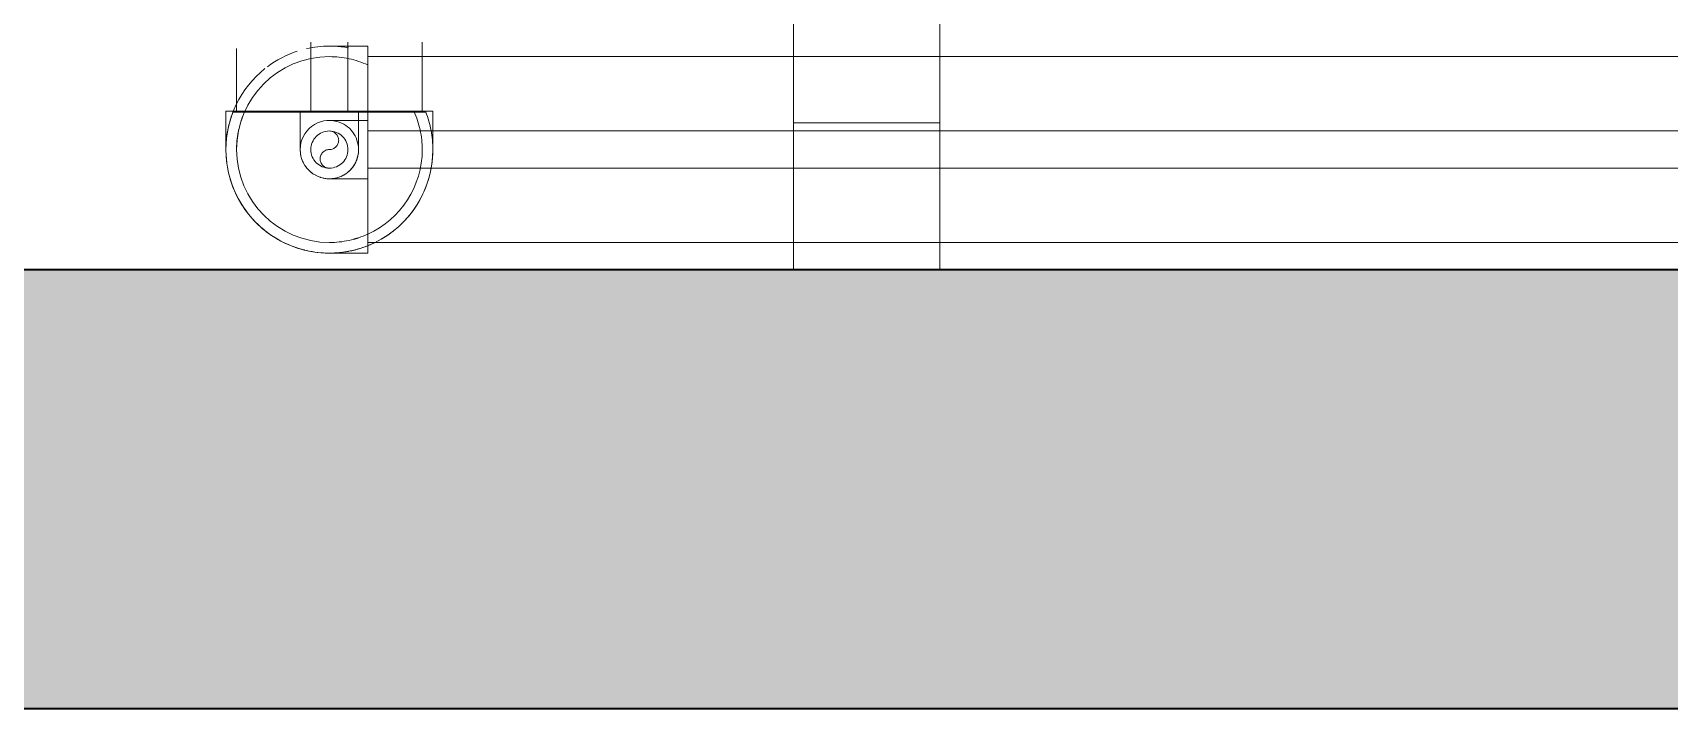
# Model space of a CAD drawing. Header units: metres. Extents: x 32 to 132, y -29 to 44.
# Drawn here: x 126.565 to 127.124, y -8.973 to -8.742 of the extents above; entities that cross this region are included whole.
import ezdxf

# ---------------------------------------------------------------- set-up
doc = ezdxf.new("R2010")
doc.units = ezdxf.units.M
doc.header["$LTSCALE"] = 100
doc.linetypes.add('HIDDEN JT', pattern=[0.0016, 0.001, -0.0006000000000000001])
doc.layers.add('A-DETL', color=7, linetype='Continuous', lineweight=9, true_color=0x00a600)
for name, color, linetype, lineweight in [('A-GENM', 7, 'Continuous', 18), ('A-WALL', 8, 'Continuous', 9), ('Arqui', 8, 'Continuous', 0), ('P-PIPE', 7, 'Continuous', 18)]:
    doc.layers.add(name, color=color, linetype=linetype, lineweight=lineweight)

# ---------------------------------------------------------------- blocks, each defined once
blk = doc.blocks.new('A$C4ed580ad')
at = {"layer": 'Arqui', "ltscale": 0.3}
h = blk.add_hatch(color=256, dxfattribs=at)
h.dxf.hatch_style = 1
h.paths.add_polyline_path([(47.83155542496365, 20.15124694991255), (26.54629033748506, 20.15135134981711), (26.54629033284391, 20.00134714836486), (47.8315554203225, 20.00124274834388)])
at = {"layer": 'Arqui'}
blk.add_lwpolyline([(47.83155542496365, 20.15124694991255), (26.54629033748506, 20.15135134981711), (26.54629033284391, 20.00134714836486), (47.8315554203225, 20.00124274834388)], close=True, dxfattribs=at)
blk = doc.blocks.new('PIE AMIGO - PIE AMIGO-2313743-NIVEL 04')
at = {"layer": 'A-GENM', "color": 253, "true_color": 0xaaaaaa}
for p, q in [((-0.2408575390966975, 0.02499999999999432), (-0.3115682172153515, 0.02499999999999432)), ((-0.3115682172153515, 0.02499999999999432), (-0.3115682172153515, -0.02499999999999432)), ((-0.2408575390966975, -0.02499999999999432), (-0.2408575390966975, 0.02499999999999432)), ((-0.2408575390966973, 0.025), (0.06999999999999905, 0.025)), ((0.1199999999999998, 0.02499999999999432), (0.06999999999999924, 0.02499999999999432)), ((0.06999999999999924, 0.02499999999999432), (0.06999999999999924, -0.02499999999999432)), ((0.1199999999999998, -0.02499999999999432), (0.1199999999999998, 0.02499999999999432)), ((-0.3115682172153515, -0.02499999999999432), (-0.2408575390966975, -0.02499999999999432)), ((0.06999999999999905, -0.025), (-0.2408575390966973, -0.025)), ((0.06999999999999924, -0.02499999999999432), (0.1199999999999998, -0.02499999999999432))]:
    blk.add_line(p, q, dxfattribs=at)
blk = doc.blocks.new('Elbow - Welded - REFRIGERACION-V75-NIVEL 04')
at = {"layer": 'A-DETL', "color": 11, "linetype": 'HIDDEN JT', "true_color": 0xff8080, "flags": 128}
for points in [[(76.18285163150696, -8.5233631162318), (76.18285163150696, -8.523498295437777), (76.18285163150696, -8.523653687149016), (76.18285163150696, -8.523829042771935), (76.18285163150696, -8.524024081774957)], [(76.20279460025696, -8.523879758460483), (76.20279460025696, -8.52369906117015), (76.20279460025696, -8.52353825520274), (76.20279460025696, -8.523397597813503)]]:
    blk.add_lwpolyline(points, dxfattribs=at)
at = {"layer": 'P-PIPE', "color": 11, "true_color": 0xff8080, "flags": 128}
for points in [[(76.18285163150696, -8.52298631136604), (76.18285163150696, -8.52299682715132), (76.18285163150696, -8.523028357684161), (76.18285163150696, -8.523080852522423), (76.18285163150696, -8.52315422768556), (76.18285163150696, -8.523248365788982), (76.18285163150696, -8.5233631162318), (76.18285163150696, -8.523498295437777), (76.18285163150696, -8.523653687149016), (76.18285163150696, -8.523829042771935), (76.18285163150696, -8.524024081774957), (76.18285163150696, -8.524238492137263), (76.18285163150696, -8.524471930848017), (76.18285163150696, -8.524724024455073), (76.18285163150696, -8.524994369662458), (76.18285163150696, -8.525282533975501), (76.18285163150696, -8.525588056392756), (76.18285163150696, -8.525910448143556), (76.18285163150696, -8.526249193469853), (76.18285163150696, -8.526603750451397), (76.18285163150696, -8.52697355187264), (76.18285163150696, -8.527358006130221), (76.18285163150696, -8.527756498179311), (76.18285163150696, -8.52816839051766), (76.18285163150696, -8.528593024205387), (76.18285163150696, -8.529029719919166), (76.18285163150696, -8.529477779039013), (76.18285163150696, -8.529936484765928), (76.18285163150696, -8.530405103268594), (76.18285163150696, -8.530882884857377), (76.18285163150696, -8.531369065183652), (76.18285163150696, -8.531862866462605), (76.18285163150696, -8.532363498717535), (76.18285163150696, -8.532870161043627), (76.18285163150696, -8.533382042889244), (76.18285163150696, -8.533898325352638), (76.18285163150696, -8.534418182491983), (76.18285163150696, -8.534940782646755), (76.18285163150696, -8.5354652897682), (76.18285163150696, -8.535990864756814), (76.18285163150696, -8.536132795741036)], [(76.20279460025696, -8.536132795741036), (76.20279460025696, -8.53560707658398), (76.20279460025696, -8.53508219846543), (76.20279460025696, -8.534559001078414), (76.20279460025696, -8.534038321427131), (76.20279460025696, -8.533520992487942), (76.20279460025696, -8.533007841876815), (76.20279460025696, -8.532499690525247), (76.20279460025696, -8.531997351367002), (76.20279460025696, -8.531501628037574), (76.20279460025696, -8.53101331358853), (76.20279460025696, -8.530533189218845), (76.20279460025696, -8.530062023025074), (76.20279460025696, -8.529600568772626), (76.20279460025696, -8.529149564689845), (76.20279460025696, -8.52870973228709), (76.20279460025696, -8.528281775202341), (76.20279460025696, -8.527866378075666), (76.20279460025696, -8.527464205453853), (76.20279460025696, -8.527075900727294), (76.20279460025696, -8.526702085100709), (76.20279460025696, -8.526343356599384), (76.20279460025696, -8.526000289112384), (76.20279460025696, -8.525673431474509), (76.20279460025696, -8.525363306588234), (76.20279460025696, -8.52507041058724), (76.20279460025696, -8.524795212042644), (76.20279460025696, -8.524538151213415), (76.20279460025696, -8.524299639342027), (76.20279460025696, -8.524080057996622), (76.20279460025696, -8.523879758460483), (76.20279460025696, -8.52369906117015), (76.20279460025696, -8.52353825520274), (76.20279460025696, -8.523397597813503), (76.20279460025696, -8.52327731402426), (76.20279460025696, -8.523177596263396), (76.20279460025696, -8.523098604058072), (76.20279460025696, -8.523040463778955), (76.20279460025696, -8.523003268438105), (76.20279460025696, -8.522987077540126)]]:
    blk.add_lwpolyline(points, dxfattribs=at)
at = {"layer": 'P-PIPE', "color": 11, "true_color": 0xff8080}
for radius, start, end in [(0.009971484375002133, 90, 194.9999999999958), (0.009971484375000728, 345.000000000007, 90)]:
    blk.add_arc((76.19282311588186, -8.522986311366031), radius, start, end, dxfattribs=at)
blk = doc.blocks.new('Elbow - Welded - REFRIGERACION-V74-NIVEL 04')
at = {"layer": 'A-DETL', "color": 11, "linetype": 'HIDDEN JT', "true_color": 0xff8080}
for p, q in [((76.20596960025688, -8.522986311366024), (76.20596960025688, -8.513014826991023)), ((76.20596960025688, -8.532957795741025), (76.20596960025688, -8.522986311366024))]:
    blk.add_line(p, q, dxfattribs=at)
at = {"layer": 'A-DETL', "color": 11, "linetype": 'HIDDEN JT', "true_color": 0xff8080, "flags": 128}
for points in [[(76.18443945502716, -8.517590797098327), (76.18459329469377, -8.517355987765102), (76.18482503056498, -8.51703138635366), (76.18506956166652, -8.516716311551914), (76.18532649680081, -8.516411267412353), (76.18543952340616, -8.516287482612245)], [(76.18611666081675, -8.515608570764819), (76.1861675207432, -8.51556111413029), (76.18646977320309, -8.515300900677884), (76.18678218965594, -8.515052982243112), (76.1871042703021, -8.514817755442587), (76.18743549988123, -8.514595596589)], [(76.18826310997386, -8.514120710042379), (76.18847871517646, -8.514010973870942), (76.18884110800418, -8.513844423491955), (76.18920987119505, -8.513692498183415), (76.18958441480663, -8.513555440993393), (76.18977758858446, -8.513493392461923)], [(76.19073669579439, -8.513235549761978), (76.19112829117228, -8.5131599147811), (76.19152259790816, -8.513099999938568), (76.19191898519537, -8.513055901085366), (76.1923168188988, -8.51302768877022)], [(76.19319992074774, -8.51301482699103), (76.19333509995371, -8.51301482699103), (76.19349049166496, -8.51301482699103), (76.19366584728787, -8.51301482699103), (76.19386088629089, -8.51301482699103), (76.1940752966532, -8.51301482699103), (76.19430873536395, -8.51301482699103), (76.19456082897102, -8.51301482699103), (76.1948311741784, -8.51301482699103), (76.19511933849144, -8.51301482699103), (76.1954248609087, -8.51301482699103), (76.19574725265949, -8.51301482699103), (76.19608599798579, -8.51301482699103), (76.19644055496732, -8.51301482699103), (76.19681035638858, -8.51301482699103), (76.19719481064615, -8.51301482699103), (76.19759330269525, -8.51301482699103), (76.1980051950336, -8.51301482699103), (76.19842982872133, -8.51301482699103), (76.1988665244351, -8.51301482699103), (76.19931458355495, -8.51301482699103), (76.19977328928186, -8.51301482699103), (76.20024190778453, -8.51301482699103), (76.20071968937332, -8.51301482699103), (76.20120586969958, -8.51301482699103), (76.20169967097854, -8.51301482699103), (76.20220030323347, -8.51301482699103), (76.20270696555957, -8.51301482699103), (76.20321884740518, -8.51301482699103), (76.20373512986858, -8.51301482699103), (76.20425498700791, -8.51301482699103), (76.2047775871627, -8.51301482699103), (76.20530209428414, -8.51301482699103), (76.20582766927275, -8.51301482699103), (76.20596960025698, -8.51301482699103)], [(76.18286423742504, -8.52251048772761), (76.18288352324261, -8.522189443243784), (76.18292334008218, -8.52179260296155), (76.18297899445122, -8.521397672358129), (76.18305039731456, -8.52100528323821), (76.1830795853809, -8.520874757606189)], [(76.183327950187, -8.519946208301485), (76.18335782974236, -8.51984961582195), (76.18349083532806, -8.519473614353208), (76.18363877057185, -8.519103232450359), (76.18380139880892, -8.51873906264543), (76.18397845986878, -8.518381687532417)], [(76.18307235427793, -8.525072731453616), (76.18299671929704, -8.524681136075719), (76.18293680445451, -8.524286829339841), (76.1828927056013, -8.523890442052634), (76.18286449328616, -8.523492608349194)], [(76.19282311588196, -8.53295779574103), (76.19242436286096, -8.532949819617098), (76.19202624775973, -8.532925904005394), (76.19162940747749, -8.532886087165814), (76.19123447687406, -8.532830432796775), (76.19084208775416, -8.532759029933436), (76.19045286785666, -8.532671992805108), (76.19006743985037, -8.532569460652653), (76.18968642033789, -8.532451597505638), (76.18931041886916, -8.532318591919946), (76.1889400369663, -8.532170656676149), (76.18857586716138, -8.53200802843908), (76.18821849204836, -8.531830967379221), (76.18786848335121, -8.531639756756508), (76.1875264010092, -8.53143470246714), (76.18719279228105, -8.531216132554233), (76.1868681908696, -8.530984396683026), (76.18655311606786, -8.530739865581477), (76.18624807192829, -8.530482930447192), (76.18595354645645, -8.530214002321566), (76.18567001083026, -8.52993351143224), (76.18539791864623, -8.5296419065048), (76.18513770519382, -8.529339654044925), (76.18488978675906, -8.52902723759206), (76.18465455995853, -8.528705156945902), (76.18443240110494, -8.52837392736677), (76.18422366560509, -8.528034078751329), (76.1840286873912, -8.527686154784881), (76.18384777838688, -8.527330712071544), (76.1836812280079, -8.52696831924382), (76.18352930269937, -8.526599556052954), (76.18339224550934, -8.526225012441369), (76.1832702757001, -8.52584528759895), (76.18320594647646, -8.525613567145024)], [(76.20596960025698, -8.53295779574103), (76.20544388109992, -8.53295779574103), (76.20491900298137, -8.53295779574103), (76.20439580559436, -8.53295779574103), (76.20387512594306, -8.53295779574103), (76.20335779700387, -8.53295779574103), (76.20284464639275, -8.53295779574103), (76.20233649504118, -8.53295779574103), (76.20183415588293, -8.53295779574103), (76.20133843255351, -8.53295779574103), (76.20085011810447, -8.53295779574103), (76.20036999373478, -8.53295779574103), (76.19989882754102, -8.53295779574103), (76.19943737328856, -8.53295779574103), (76.19898636920578, -8.53295779574103), (76.19854653680304, -8.53295779574103), (76.19811857971828, -8.53295779574103), (76.19770318259161, -8.53295779574103), (76.19730100996979, -8.53295779574103), (76.19691270524322, -8.53295779574103), (76.19653888961665, -8.53295779574103), (76.19618016111532, -8.53295779574103), (76.19583709362833, -8.53295779574103), (76.19551023599044, -8.53295779574103), (76.19520011110417, -8.53295779574103), (76.19490721510319, -8.53295779574103), (76.19463201655859, -8.53295779574103), (76.19437495572936, -8.53295779574103), (76.19413644385797, -8.53295779574103), (76.19391686251255, -8.53295779574103), (76.19371656297642, -8.53295779574103), (76.19353586568609, -8.53295779574103), (76.19337505971868, -8.53295779574103), (76.19323440232944, -8.53295779574103), (76.1931141185402, -8.53295779574103), (76.19301440077933, -8.53295779574103), (76.19293540857402, -8.53295779574103), (76.1928772682949, -8.53295779574103), (76.19284007295404, -8.53295779574103), (76.19282388205606, -8.53295779574103)]]:
    blk.add_lwpolyline(points, dxfattribs=at)
at = {"layer": 'A-DETL', "color": 11, "linetype": 'HIDDEN JT', "true_color": 0xff8080}
blk.add_arc((76.19282311588188, -8.522986311366024), 0.009971484375002133, 194.9999999999959, 344.9999999999823, dxfattribs=at)

msp = doc.modelspace()

# ---------------------------------------------------------------- linework, layer by layer
at = {"layer": 'A-DETL', "color": 11, "linetype": 'HIDDEN JT', "true_color": 0xff8080}
for p, q in [((126.6599213704324, -8.7472708876531), (126.6599213704324, -8.768708949859013)), ((126.6726213704324, -8.768708949859013), (126.6726213704324, -8.747408955781763)), ((126.6980213704324, -8.768708949859022), (126.6980213704324, -8.7501872743607)), ((126.6345213704323, -8.766403570245052), (126.6345213704323, -8.768708949859004)), ((126.6333038905442, -8.768708949859008), (126.7016428548072, -8.768708949859013)), ((126.6333038905442, -8.768941608097922), (126.6333038905442, -8.769037978295879)), ((126.6992388503202, -8.769037978295879), (126.6333038905442, -8.769037978295879)), ((126.6345213704323, -8.768708949859008), (126.6373709820512, -8.768708949859008)), ((126.6371238498686, -8.768708949859013), (126.6726213704323, -8.768708949859013)), ((126.6599213704323, -8.768708949859013), (126.6954188909961, -8.768708949859018)), ((126.6951717588134, -8.768708949859018), (126.6980213704323, -8.768708949859018)), ((126.6992388503202, -8.768941608097922), (126.6992388503202, -8.768708949859008)), ((126.7016428548072, -8.768708949859013), (126.6994909433209, -8.768708949859013)), ((126.6390091922201, -8.804392415975546), (126.6389261162912, -8.80428772716104)), ((126.6438133841578, -8.809176859076423), (126.6429479558105, -8.808447918835366)), ((126.6666532451181, -8.817224857167039), (126.6662713704323, -8.817226918609022)), ((126.6682587025098, -8.817167723996896), (126.6680673393328, -8.817181294486808))]:
    msp.add_line(p, q, dxfattribs=at)
at = {"layer": 'A-DETL', "color": 11, "linetype": 'HIDDEN JT', "true_color": 0xff8080, "flags": 128}
for points in [[(126.6671648175268, -8.746483949859007), (126.6669841202364, -8.746483949859007), (126.666823314269, -8.746483949859007)], [(126.7016428548073, -8.768708949859004), (126.7016428548073, -8.769234669016068), (126.7016428548073, -8.76975954713461), (126.7016428548073, -8.770282744521635), (126.7016428548073, -8.770803424172918), (126.7016428548073, -8.771320753112098), (126.7016428548073, -8.771833903723234), (126.7016428548073, -8.772342055074802), (126.7016428548073, -8.772844394233056), (126.7016428548073, -8.773340117562483), (126.7016428548073, -8.77382843201151), (126.7016428548073, -8.774308556381195), (126.7016428548073, -8.774779722574966), (126.7016428548073, -8.775241176827423), (126.7016428548073, -8.775692180910195), (126.7016428548073, -8.776132013312967), (126.7016428548073, -8.776559970397708), (126.7016428548073, -8.776975367524383), (126.7016428548073, -8.777377540146205), (126.7016428548073, -8.777765844872764), (126.7016428548073, -8.778139660499331), (126.7016428548073, -8.778498389000656), (126.7016428548073, -8.778841456487674), (126.7016428548073, -8.779168314125549), (126.7016428548073, -8.779478439011823), (126.7016428548073, -8.779771335012818), (126.7016428548073, -8.780046533557405), (126.7016428548073, -8.780303594386643), (126.7016428548073, -8.780542106258022), (126.7016428548073, -8.780761687603436), (126.7016428548073, -8.780961987139575), (126.7016428548073, -8.781142684429907), (126.7016428548073, -8.78130349039731), (126.7016428548073, -8.781444147786555), (126.7016428548073, -8.781564431575799), (126.7016428548073, -8.781664149336661), (126.7016428548073, -8.781743141541977), (126.7016428548073, -8.781801281821094), (126.7016428548073, -8.781838477161953), (126.7016428548073, -8.781854668059932)], [(126.6308998860573, -8.78134345016229), (126.6308998860573, -8.781188058451042), (126.6308998860573, -8.781012702828114), (126.6308998860573, -8.780817663825092), (126.6308998860573, -8.780603253462795), (126.6308998860573, -8.78036981475204)], [(126.7016428548073, -8.781855434234018), (126.7016145613925, -8.783269916343366), (126.7015297264118, -8.784682135583076), (126.7013884855828, -8.786089832703631), (126.7011910648608, -8.787490755689925), (126.7009377800769, -8.788882663364031), (126.7006290364326, -8.79026332897059), (126.700265327852, -8.791630543739151), (126.6998472361912, -8.792982120417753), (126.6993754303076, -8.794315896772023), (126.6988506649901, -8.795629739044326), (126.6982737797511, -8.796921545367296), (126.6976456974841, -8.798189249126382), (126.6969674229866, -8.799430822266011), (126.6962400413531, -8.800644278533989), (126.6954647162392, -8.801827676659174), (126.6946426879996, -8.802979123456995), (126.693775271704, -8.804096776858199), (126.6928638550336, -8.805178848855768), (126.6919098960607, -8.806223608365347), (126.6909149209159, -8.807229383994587), (126.6898805213474, -8.808194566717013), (126.6888083521738, -8.809117612446194), (126.6877001286371, -8.809997044505858), (126.6865576236584, -8.810831455992304), (126.6853826650021, -8.811619512025166), (126.6841771323513, -8.81235995188289), (126.6829429543012, -8.813051591019653), (126.6816821052732, -8.813693322960397)], [(126.6382978786682, -8.803496048357864), (126.6381297601605, -8.803284192438799), (126.637295348674, -8.802141687460134)], [(126.6462991280071, -8.811048780040927), (126.6451476812093, -8.810226751801277), (126.6442529237713, -8.809532326157855)], [(126.6663659115887, -8.817226918609013), (126.6664392867518, -8.817226918609013), (126.6665334248553, -8.817226918609013), (126.666648175298, -8.817226918609013)], [(126.680396602357, -8.814284121070887), (126.6790885020829, -8.8148230402002), (126.6777598971324, -8.81530921819267), (126.6764129129899, -8.81574187726724), (126.6750497045427, -8.816120325261679), (126.6736724526336, -8.81644395673993), (126.6728297641334, -8.816606718437823)]]:
    msp.add_lwpolyline(points, dxfattribs=at)
at = {"layer": 'A-DETL', "color": 11, "linetype": 'HIDDEN JT', "true_color": 0xff8080}
for centre, radius, start, end in [((126.6662713704322, -8.781855434234007), 0.0317500000000166, 90, 180), ((126.6662713704322, -8.781855434234007), 0.03174999999999849, 65.53970849099086, 90), ((126.6662713704322, -8.781855434234018), 0.03537148437500467, 165.696196861102, 167.6264958220106), ((126.6662713704322, -8.781855434234007), 0.03175000000001367, 155.5397084909865, 161.8705392709249), ((126.6662713704322, -8.781855434234007), 0.03174999999999849, 359.9999999999868, 24.46029150898475), ((126.6662713704322, -8.781855434234018), 0.03537148437499127, 0, 21.24562817817875), ((126.6662713704322, -8.781855434234018), 0.03537148437498755, 168.6008639455565, 169.3771859109133), ((126.6662713704322, -8.781855434234007), 0.03174999999998971, 167.769854245514, 179.7152375025965), ((126.6662713704322, -8.781855434234007), 0.006349999999997635, 0, 180), ((126.6662713704322, -8.778680434234007), 0.003174999999998818, 270, 90), ((126.6662713704322, -8.781855434234007), 0.0317500000000166, 180, 270), ((126.6662713704322, -8.781855434234007), 0.006349999999997635, 180, 0), ((126.6662713704322, -8.785030434234006), 0.003174999999998818, 90, 270), ((126.6662713704322, -8.781855434234007), 0.0317499999999871, 294.4276245340658, 359.9999999999933), ((126.6662713704322, -8.781855434234018), 0.03537148437499316, 295.8964593932478, 0), ((126.6662713704322, -8.781855434234018), 0.03537148437499023, 231.4285714285502, 232.1162021398219), ((126.6662713704322, -8.781855434234007), 0.03174999999998818, 270, 294.4602915090144), ((126.6662713704322, -8.781855434234007), 0.03175000000002562, 285.000000000018, 288.1517115057288), ((126.6662713704322, -8.781855434234018), 0.03537148437496502, 252.0029996562656, 256.3556897682075), ((126.6662713704322, -8.781855434234018), 0.03537148437499127, 270, 272.3564168252038), ((126.6662713704322, -8.781855434234018), 0.03537148437498417, 279.3247221973359, 291.8405153959495)]:
    msp.add_arc(centre, radius, start, end, dxfattribs=at)
at = {"layer": 'A-WALL', "color": 253, "true_color": 0xaaaaaa}
for p, q in [((127.5424854160421, -8.822684659878309), (125.2824854160421, -8.822684659878304)), ((125.2824854160421, -8.972684659878304), (127.5424854160421, -8.97268465987831))]:
    msp.add_line(p, q, dxfattribs=at)
at = {"layer": 'A-WALL'}
for p, q in [((127.5424854182954, -8.822684659144347), (125.2824854182954, -8.822684659144342)), ((125.2824854182954, -8.972684659144342), (127.5424854182954, -8.972684659144347))]:
    msp.add_line(p, q, dxfattribs=at)
at = {"layer": 'P-PIPE', "color": 11, "true_color": 0xff8080}
for p, q in [((126.6599213704324, -8.745130784776029), (126.6599213704324, -8.747221278278102)), ((126.6726213704324, -8.747359346406766), (126.6726213704324, -8.745130784776029)), ((126.6980213704324, -8.750137664985703), (126.6980213704324, -8.74513078477602)), ((126.6345213704323, -8.747377223243214), (126.6345213704323, -8.766353960870054)), ((126.6794178548072, -8.817226918609006), (126.6794178548072, -8.746483949859007)), ((127.3038620774223, -8.750105434234012), (126.6794178548073, -8.750105434234012)), ((126.6333038905442, -8.768708949859013), (126.6308998860572, -8.768708949859013)), ((126.6333038905442, -8.768708949859008), (126.6333038905442, -8.769037978295879)), ((127.3038620774223, -8.775505434234006), (126.6794178548073, -8.775505434234006)), ((126.6794178548073, -8.788205434234005), (127.3038620774223, -8.788205434234005)), ((126.6680394441185, -8.817182153828634), (126.6666532451181, -8.817224857167039)), ((126.6794178548073, -8.813605434234006), (127.2852585617973, -8.813605434234006)), ((126.6816821052732, -8.813693322960397), (126.680396602357, -8.814284121070887))]:
    msp.add_line(p, q, dxfattribs=at)
at = {"layer": 'P-PIPE', "color": 11, "true_color": 0xff8080, "flags": 128}
for points in [[(126.6794178548073, -8.746483949859007), (126.6788921356503, -8.746483949859007), (126.6783672575317, -8.746483949859007), (126.6778440601447, -8.746483949859007), (126.6773233804934, -8.746483949859007), (126.6768060515542, -8.746483949859007), (126.6762929009431, -8.746483949859007), (126.6757847495915, -8.746483949859007), (126.6752824104333, -8.746483949859007), (126.6747866871038, -8.746483949859007), (126.6742983726548, -8.746483949859007), (126.6738182482851, -8.746483949859007), (126.6733470820913, -8.746483949859007), (126.6728856278389, -8.746483949859007), (126.6724346237561, -8.746483949859007), (126.6719947913533, -8.746483949859007), (126.6715668342686, -8.746483949859007), (126.6711514371419, -8.746483949859007), (126.6707492645201, -8.746483949859007), (126.6703609597936, -8.746483949859007), (126.669987144167, -8.746483949859007), (126.6696284156656, -8.746483949859007), (126.6692853481786, -8.746483949859007), (126.6689584905407, -8.746483949859007), (126.6686483656545, -8.746483949859007), (126.6683554696535, -8.746483949859007), (126.6680802711089, -8.746483949859007), (126.6678232102797, -8.746483949859007), (126.6675846984083, -8.746483949859007), (126.6673651170629, -8.746483949859007), (126.6671648175268, -8.746483949859007), (126.6669841202364, -8.746483949859007), (126.666823314269, -8.746483949859007), (126.6666826568798, -8.746483949859007), (126.6665623730905, -8.746483949859007), (126.6664626553296, -8.746483949859007), (126.6663836631243, -8.746483949859007), (126.6663255228452, -8.746483949859007), (126.6662883275044, -8.746483949859007), (126.6662721366064, -8.746483949859007)], [(126.6308998860573, -8.78036981475204), (126.6308998860573, -8.780117721144983), (126.6308998860573, -8.77984737593759), (126.6308998860573, -8.779559211624557), (126.6308998860573, -8.779253689207293), (126.6308998860573, -8.778931297456502), (126.6308998860573, -8.778592552130204), (126.6308998860573, -8.778237995148661), (126.6308998860573, -8.777868193727409), (126.6308998860573, -8.777483739469837), (126.6308998860573, -8.777085247420738), (126.6308998860573, -8.776673355082389), (126.6308998860573, -8.776248721394671), (126.6308998860573, -8.775812025680892), (126.6308998860573, -8.775363966561036), (126.6308998860573, -8.774905260834121), (126.6308998860573, -8.774436642331446), (126.6308998860573, -8.773958860742672), (126.6308998860573, -8.773472680416397), (126.6308998860573, -8.772978879137453), (126.6308998860573, -8.772478246882514), (126.6308998860573, -8.771971584556413), (126.6308998860573, -8.771459702710796), (126.6308998860573, -8.770943420247411), (126.6308998860573, -8.770423563108066), (126.6308998860573, -8.769900962953285), (126.6308998860573, -8.76937645583184), (126.6308998860573, -8.768850880843226), (126.6308998860573, -8.768708949859004)], [(126.637295348674, -8.802141687460134), (126.6365072926412, -8.800966728803813), (126.6357668527834, -8.799761196153039), (126.6350752136466, -8.798527018102883), (126.6344334817059, -8.797266169074957), (126.6338426835954, -8.79598066615873), (126.6333037644661, -8.794672565884646), (126.6328175864736, -8.793343960934104), (126.632384927399, -8.791996976791589), (126.6320064794046, -8.790633768344403), (126.6316828479264, -8.789256516435243), (126.6314145507057, -8.787867424373381), (126.6312020169608, -8.78646871440978), (126.6310455867004, -8.785062624182016), (126.6309455101795, -8.783651403134494), (126.6309019474993, -8.782237308919855)], [(126.6429479558105, -8.808447918835366), (126.6419031963009, -8.807493959862379), (126.6408974206717, -8.806498984717651), (126.6399322379493, -8.805464585149162), (126.6390091922201, -8.804392415975546)], [(126.6662713704323, -8.817226918609022), (126.6648568883229, -8.817198625194274), (126.6634446690832, -8.817113790213476), (126.6620369719627, -8.816972549384491), (126.6606360489764, -8.816775128662512), (126.6592441413023, -8.816521843878595), (126.6578634756957, -8.816213100234346), (126.6564962609272, -8.815849391653733), (126.6551446842486, -8.815431299992914), (126.6538109078943, -8.81495949410936), (126.652497065622, -8.814434728791813), (126.651205259299, -8.813857843552864), (126.6499375555399, -8.813229761285807), (126.6486959824003, -8.812551486788312), (126.6474825261323, -8.811824105154871), (126.6462991280071, -8.811048780040927)], [(126.6662713704323, -8.817226918609013), (126.6662818862175, -8.817226918609013), (126.6663134167504, -8.817226918609013), (126.6663659115887, -8.817226918609013), (126.6664392867518, -8.817226918609013), (126.6665334248553, -8.817226918609013), (126.666648175298, -8.817226918609013), (126.666783354504, -8.817226918609013), (126.6669387462153, -8.817226918609013), (126.6671141018382, -8.817226918609013), (126.6673091408412, -8.817226918609013), (126.6675235512035, -8.817226918609013), (126.6677569899143, -8.817226918609013), (126.6680090835214, -8.817226918609013), (126.6682794287287, -8.817226918609013), (126.6685675930418, -8.817226918609013), (126.668873115459, -8.817226918609013), (126.6691955072098, -8.817226918609013), (126.6695342525361, -8.817226918609013), (126.6698888095177, -8.817226918609013), (126.6702586109389, -8.817226918609013), (126.6706430651965, -8.817226918609013), (126.6710415572456, -8.817226918609013), (126.6714534495839, -8.817226918609013), (126.6718780832717, -8.817226918609013), (126.6723147789854, -8.817226918609013), (126.6727628381053, -8.817226918609013), (126.6732215438322, -8.817226918609013), (126.6736901623349, -8.817226918609013), (126.6741679439236, -8.817226918609013), (126.6746541242499, -8.817226918609013), (126.6751479255289, -8.817226918609013), (126.6756485577838, -8.817226918609013), (126.6761552201099, -8.817226918609013), (126.6766671019555, -8.817226918609013), (126.6771833844189, -8.817226918609013), (126.6777032415582, -8.817226918609013), (126.678225841713, -8.817226918609013), (126.6787503488345, -8.817226918609013), (126.6792759238231, -8.817226918609013), (126.6794178548073, -8.817226918609013)], [(126.6722833605716, -8.816712253960656), (126.6708846506081, -8.816924787705538), (126.6694785603803, -8.81708121796594), (126.6683081853517, -8.81716421492887)]]:
    msp.add_lwpolyline(points, dxfattribs=at)
at = {"layer": 'P-PIPE', "color": 11, "true_color": 0xff8080}
for centre, radius, start, end in [((126.6662713704322, -8.781855434234007), 0.03537148437501419, 108.061694527367, 126.8363373892114), ((126.6662713704322, -8.781855434234007), 0.03537148437499674, 90, 102.8571428571706), ((126.6662713704322, -8.781855434234007), 0.03537148437499127, 87.99990712873249, 90), ((126.6662713704322, -8.781855434234007), 0.03537148437502254, 79.37718591092823, 87.40569495363016), ((126.6662713704322, -8.781855434234007), 0.03537148437499127, 128.5714285714475, 180), ((126.6662713704322, -8.781855434234018), 0.03537148437500395, 158.7543718218155, 164.3275518892052), ((126.6662713704322, -8.781855434234018), 0.03537148437500064, 169.3771859109096, 180), ((126.6662713704322, -8.781855434234007), 0.03537148437501245, 180, 231.428571428569), ((126.6662713704322, -8.781855434234018), 0.03537148437500201, 205.7142857142762, 231.4285714285606), ((126.6662713704322, -8.781855434234018), 0.03537148437498705, 232.1928428645691, 251.9224569271023), ((126.6662713704322, -8.781855434234007), 0.03537148437500914, 232.2179011224146, 251.9385311191828), ((126.6662713704322, -8.781855434234007), 0.03537148437499127, 257.1428571428277, 270), ((126.6662713704322, -8.781855434234018), 0.03537148437499674, 257.1428571428294, 270), ((126.6662713704322, -8.781855434234018), 0.03537148437498701, 272.4369036799662, 279.2442353425221), ((126.6662713704322, -8.781855434234007), 0.03537148437500064, 272.6034702889437, 280.6228140890784), ((126.6662713704322, -8.781855434234018), 0.03537148437500415, 291.9210211852809, 295.7142857142389)]:
    msp.add_arc(centre, radius, start, end, dxfattribs=at)

# ---------------------------------------------------------------- block references
at = {"layer": 'A-DETL', "color": 11, "linetype": 'HIDDEN JT', "true_color": 0xff8080, "rotation": 90}
for name, p in [('Elbow - Welded - REFRIGERACION-V74-NIVEL 04', (118.1432850590662, -84.97467855011588)), ('Elbow - Welded - REFRIGERACION-V75-NIVEL 04', (118.1432850590662, -84.97467855011587))]:
    msp.add_blockref(name, p, dxfattribs=at)
at = {"layer": 'A-GENM', "color": 253, "true_color": 0xaaaaaa, "rotation": 269.9999999999998}
msp.add_blockref('PIE AMIGO - PIE AMIGO-2313743-NIVEL 04', (126.8500003804321, -8.702684659878312), dxfattribs=at)
at = {"layer": 'Arqui'}
msp.add_blockref('A$C4ed580ad', (80.10420938363868, -28.97431054613077), dxfattribs=at)

doc.saveas('drawing.dxf')
